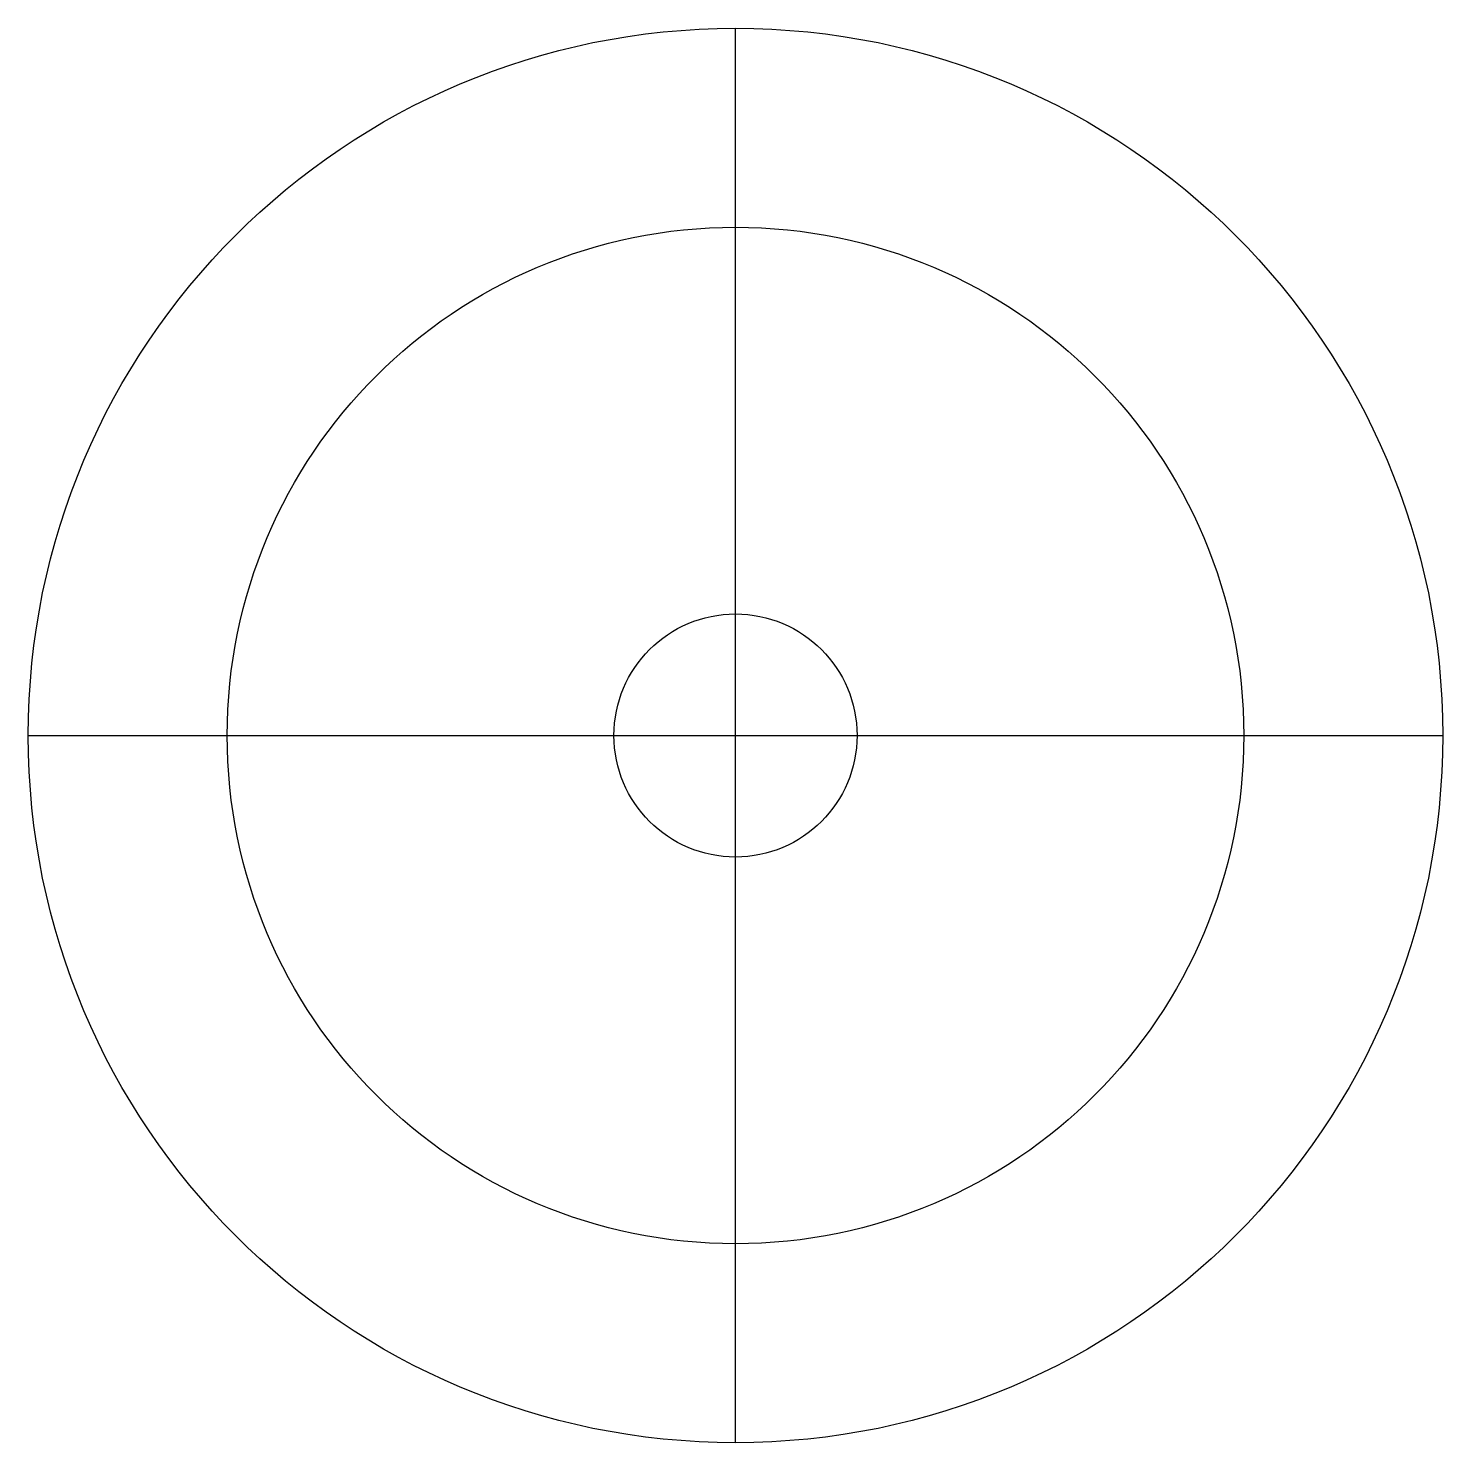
# Model space of a CAD drawing. Header units: millimetres. Extents: x 0 to 64, y 0 to 64.
import ezdxf

# ---------------------------------------------------------------- set-up
doc = ezdxf.new("R2010")
doc.units = ezdxf.units.MM

msp = doc.modelspace()

# ---------------------------------------------------------------- linework, layer by layer
at = {"layer": 'CENTER'}
for p, q in [((32, 0), (32, 64)), ((0, 32), (64, 32))]:
    msp.add_line(p, q, dxfattribs=at)
at = {"layer": 'CUT'}
msp.add_circle((32, 32), 32, dxfattribs=at)
at = {"layer": 'DRILL'}
msp.add_circle((32, 32), 5.5, dxfattribs=at)
at = {"layer": 'FORM'}
msp.add_circle((32, 32), 23, dxfattribs=at)

doc.saveas('drawing.dxf')
